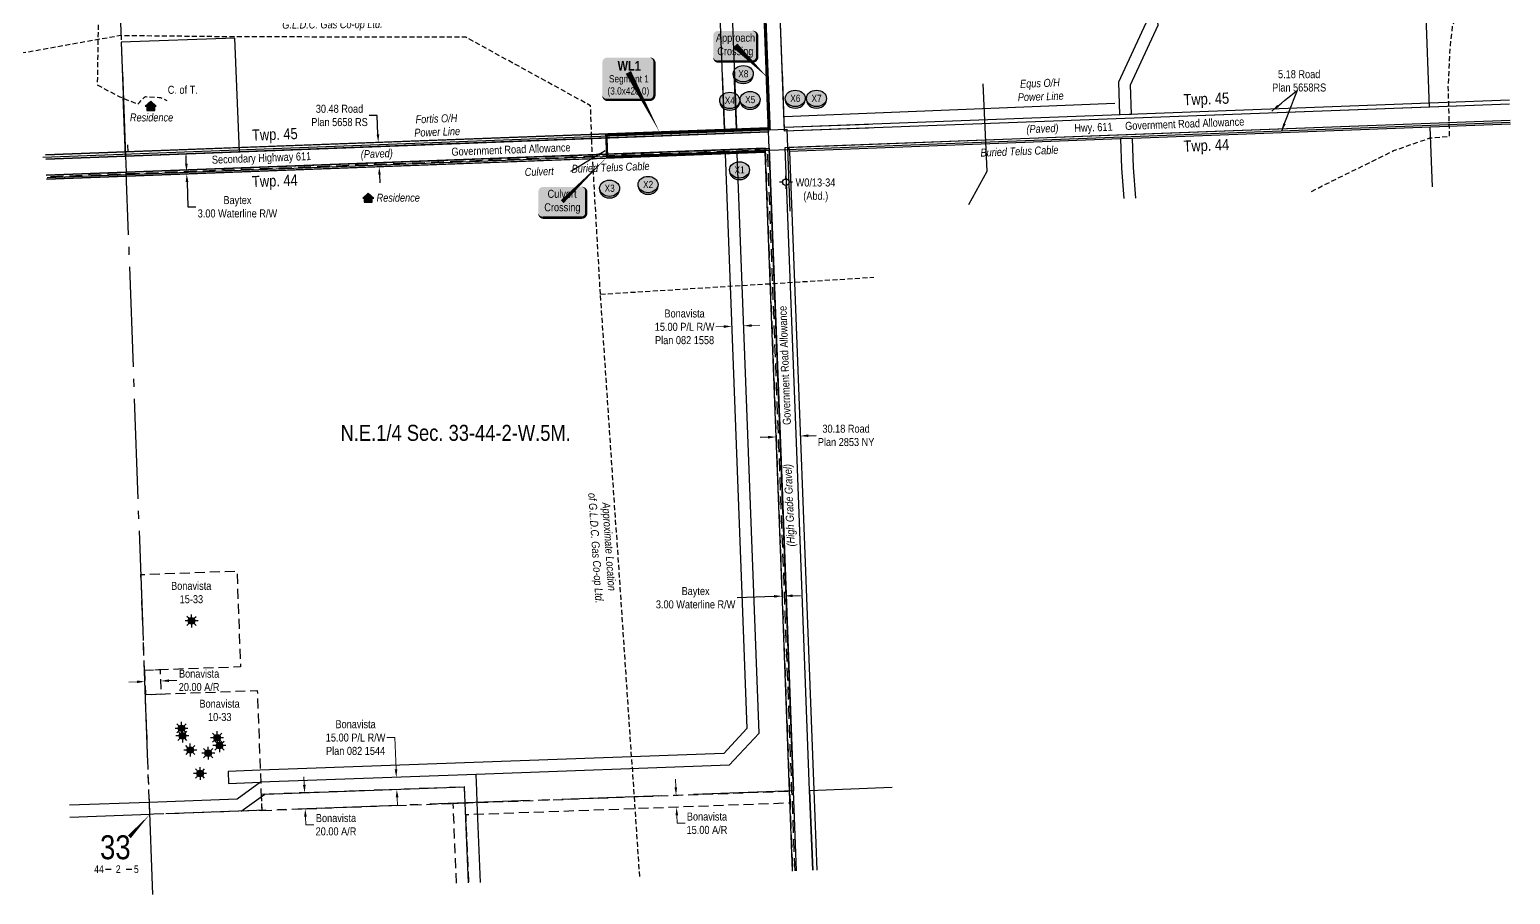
# Model space of a CAD drawing. Extents: x 685217 to 689013, y 5857541 to 5865900.
# Drawn here: x 686342 to 688193, y 5857541 to 5858622 of the extents above; entities that cross this region are included whole.
import ezdxf
from ezdxf.enums import TextEntityAlignment as Align

# ---------------------------------------------------------------- set-up
doc = ezdxf.new("R2010")
doc.units = 0
doc.header["$LTSCALE"] = 5
doc.header["$PDSIZE"] = 0.5
for name, pattern in [('foc-ACCESSROAD', [3.75, 2.5, -1.25]), ('foc-QUARTERLINE', [33, 25, -3, 2, -3]), ('HIDDEN2', [4.7625, 3.175, -1.5875]), ('UG_PIPE', [1.875, 1.25, -0.625])]:
    doc.linetypes.add(name, pattern=pattern)
doc.layers.get('Defpoints').update_dxf_attribs({"color": 9})
for name, color, linetype in [('10', 1, 'Continuous'), ('9', 3, 'Continuous'), ('AB_SEC_N83UTMz11', 7, 'Continuous'), ('AS-PIPE-UG', 44, 'UG_PIPE'), ('AS-PIPE-UG-T', 44, 'Continuous'), ('AS-POWER', 104, 'foc-POWER'), ('AS-POWER-T', 104, 'Continuous'), ('AS-RESIDENCE', 14, 'Continuous'), ('AS-TELEPHONE', 224, 'foc-TEL'), ('AS-TELUS', 224, 'foc-TEL'), ('C-SYMBOL', 7, 'Continuous'), ('CG-NOTES', 7, 'Continuous'), ('D-TXT', 6, 'Continuous'), ('F-AR', 190, 'foc-ACCESSROAD'), ('F-RW', 190, 'Continuous'), ('F-WS', 190, 'foc-ACCESSROAD'), ('F-WS-S', 190, 'Continuous'), ('L-QSEC', 8, 'foc-QUARTERLINE'), ('L-ROAD-T', 7, 'Continuous'), ('L-SEC', 7, 'Continuous'), ('L-SECLBL', 7, 'Continuous'), ('L-SECQ', 8, 'foc-QUARTERLINE'), ('L-TITLEDB', 4, 'Continuous'), ('L-TITLEDB-T', 4, 'Continuous'), ('P-CROSSINGS', 250, 'Continuous'), ('T-EXISTING TFA', 220, 'HIDDEN2'), ('T-EXISTING TFA-T', 220, 'Continuous'), ('T-WATER-T', 170, 'Continuous')]:
    doc.layers.add(name, color=color, linetype=linetype)
for name, color, linetype, lineweight in [('F-AR-T', 190, 'Continuous', 9), ('F-RW-T', 190, 'Continuous', 9), ('F-WS-T', 190, 'Continuous', 9), ('T-TEXT', 48, 'Continuous', 18)]:
    doc.layers.add(name, color=color, linetype=linetype, lineweight=lineweight)
doc.layers.add('P-PROPOSED-WL3', color=92, linetype='Continuous', true_color=0x00bd00)
doc.layers.add('P-PROPOSED-WL4', color=7, linetype='Continuous', true_color=0x5b5bc8)
doc.styles.add('175L', font='ARIALN.TTF', dxfattribs={"height": 20})
doc.styles.add('80', font='ARIALN.TTF', dxfattribs={"height": 10})
doc.styles.add('80CG', font='ARIALN.TTF', dxfattribs={"height": 10})
doc.styles.add('80L', font='ARIALN.TTF', dxfattribs={"height": 10})
doc.styles.add('80LS', font='ARIALNI.TTF', dxfattribs={"height": 10})
doc.styles.add('BOLD', font='ARIALNB.TTF')
doc.styles.add('Crossing', font='ARIALN.TTF', dxfattribs={"height": 10})
doc.styles.add('foc-LtypeFont', font='ARIALN.TTF', dxfattribs={"height": 7.35})
doc.styles.add('SIMPLEX', font='ARIALN.TTF')
doc.styles.add('TXT', font='ARIALN.TTF', dxfattribs={"height": 0.2})
doc.linetypes.add('foc-POWER', pattern='A,6,-1,["P",foc-LtypeFont,S=0.2,R=0,X=-0.625,Y=-0.75],-1.24,4', length=12.24)
doc.linetypes.add('foc-TEL', pattern='A,2,-1,["T",foc-LtypeFont,S=0.2,R=0,X=-0.425,Y=-0.75],-1.24,8', length=12.24)
doc.linetypes.add('foc-TEL-NOLINE', pattern='A,0,-2,["T",foc-LtypeFont,S=0.2,R=0,X=-0.425,Y=-0.75],-10.24', length=12.24)
doc.dimstyles.new('Compass 5 000', dxfattribs={"dimscale": 5, "dimtxt": 9, "dimasz": 2, "dimexe": 0.2, "dimexo": 0.0625, "dimgap": 0.5, "dimtad": 0, "dimtih": 1, "dimtoh": 1, "dimzin": 0, "dimdsep": 46, "dimtxsty": '80CG', "dimcen": 0.1, "dimse1": 1, "dimse2": 1, "dimclrd": 256, "dimclrt": 256, "dimaunit": 1, "dimadec": 4, "dimazin": 0, "dimtfac": 0.06, "dimtofl": 0, "dimtmove": 0, "dimatfit": 1, "dimfxl": 0.2, "dimtolj": 1, "dimtzin": 0, "dimlwd": -1, "dimarcsym": 0})

# ---------------------------------------------------------------- blocks, each defined once
blk = doc.blocks.new('xing2')
h = blk.add_hatch(color=50)
h.dxf.hatch_style = 1
edge = h.paths.add_edge_path()
edge.add_ellipse((0, 0), major_axis=(-12.5, 0), ratio=0.816297, start_angle=0, end_angle=360)
h = blk.add_hatch(color=250)
h.dxf.hatch_style = 1
edge = h.paths.add_edge_path()
edge.add_ellipse((0, -2), major_axis=(-12.5, 0), ratio=0.816297, start_angle=0, end_angle=180)
edge.add_line((12.5, -2), (12.5, 0))
edge.add_ellipse((0, 0), major_axis=(-12.5, 0), ratio=0.816297, start_angle=0, end_angle=180, ccw=False)
edge.add_line((-12.5, 0), (-12.5, -2))
at = {"color": 250}
blk.add_ellipse((0, 0), major_axis=(-12.5, 0), ratio=0.816297, dxfattribs=at)
blk.add_ellipse((0, -2), major_axis=(-12.5, 0), ratio=0.816297, start_param=0, end_param=3.141593, dxfattribs=at)
at = {"color": 250, "style": 'Crossing'}
blk.add_attdef('CROSSING', text='', height=9, dxfattribs=at).set_placement((0.1, 0), align=Align.MIDDLE_CENTER)
at = {"color": 250, "style": 'Crossing', "flags": 1}
for tag, p in [('OWNER', (0.1, -12.5)), ('DESCRIPTION', (0.1, -25.8)), ('LOCATION', (0.1, -39.3)), ('DWG_REF', (0.1, -52.8))]:
    blk.add_attdef(tag, text='', height=9, dxfattribs=at).set_placement(p, align=Align.MIDDLE_CENTER)
blk = doc.blocks.new('res_occ')
for points in [[(0.1, 0.89), (-1.26, -0.37), (1.46, -0.37)], [(-0.9, -1.43), (1.1, -1.43), (1.1, -0.37), (-0.9, -0.37)]]:
    blk.add_hatch(color=14).paths.add_polyline_path(points)
at = {"color": 14}
for points in [[(0.1, 0.89), (-1.26, -0.37), (1.46, -0.37)], [(-0.9, -1.43), (1.1, -1.43), (1.1, -0.37), (-0.9, -0.37)]]:
    blk.add_lwpolyline(points, close=True, dxfattribs=at)
blk = doc.blocks.new('*U419')
h = blk.add_hatch(color=254)
edge = h.paths.add_edge_path()
edge.add_line((-24, -20), (24, -20))
edge.add_arc((24, -14), 6, 270, 360)
edge.add_line((30, -14), (30, 12.5))
edge.add_arc((24, 12.5), 6, 0, 90)
edge.add_line((24, 18.5), (-24, 18.5))
edge.add_arc((-24, 12.5), 6, 90, 180)
edge.add_line((-30, 12.5), (-30, -14))
edge.add_arc((-24, -14), 6, 180, 270)
at = {"color": 160, "flags": 128}
blk.add_lwpolyline([(-24, -20, 3, 3, 0), (24, -20, 3, 3, 0.414214), (30, -14, 3, 3, 0), (30, 12.5, 3, 0, 0.414214), (24, 18.5, 0, 0, 0), (-24, 18.5, 0, 0, 0.414214), (-30, 12.5, 0, 0, 0), (-30, -14, 0, 3, 0.414214)], format="xyseb", close=True, dxfattribs=at)
at = {"color": 160, "style": '80'}
blk.add_attdef('ENTER_TEXT_001', (-26.8, -4.9), '', height=10, dxfattribs=at)
blk = doc.blocks.new('*U420')
h = blk.add_hatch(color=59)
edge = h.paths.add_edge_path()
edge.add_line((-21.5, -20), (21.5, -20))
edge.add_arc((21.5, -14), 6, 270, 360)
edge.add_line((27.5, -14), (27.5, 12.5))
edge.add_arc((21.5, 12.5), 6, 0, 90)
edge.add_line((21.5, 18.5), (-21.5, 18.5))
edge.add_arc((-21.5, 12.5), 6, 90, 180)
edge.add_line((-27.5, 12.5), (-27.5, -14))
edge.add_arc((-21.5, -14), 6, 180, 270)
at = {"color": 1, "flags": 128}
blk.add_lwpolyline([(-21.5, -20, 3, 3, 0), (21.5, -20, 3, 3, 0.414214), (27.5, -14, 3, 3, 0), (27.5, 12.5, 3, 0, 0.414214), (21.5, 18.5, 0, 0, 0), (-21.5, 18.5, 0, 0, 0.414214), (-27.5, 12.5, 0, 0, 0), (-27.5, -14, 0, 3, 0.414214)], format="xyseb", close=True, dxfattribs=at)
blk.add_lwpolyline([(40.5, -40, 0, 7.5, 0), (0, 0, 0, 0, 0)], format="xyseb", dxfattribs=at)
at = {"color": 1, "style": '80'}
blk.add_attdef('ENTER_TEXT_001', (-36, -5), '', height=10, dxfattribs=at)
blk = doc.blocks.new('L-SECLBL')
at = {"layer": '9', "color": 7}
for p, q in [((-5.1, -27.8), (-12.3, -27.8)), ((20.7, -27.8), (13.5, -27.8))]:
    blk.add_line(p, q, dxfattribs=at)
at = {"layer": '10', "color": 2, "style": 'SIMPLEX'}
blk.add_attdef('SEC', text='', height=30, dxfattribs=at).set_placement((0, 0), align=Align.MIDDLE)
at = {"layer": '10', "color": 5, "style": '80L'}
blk.add_attdef('TWP', text='', height=9.5, dxfattribs=at).set_placement((-14.4, -27.4), align=Align.MIDDLE_RIGHT)
blk.add_attdef('RGE', text='', height=9.5, dxfattribs=at).set_placement((3.6, -27.4), align=Align.MIDDLE_CENTER)
blk.add_attdef('MER', text='', height=9.5, dxfattribs=at).set_placement((23.2, -27.4), align=Align.MIDDLE_LEFT)
blk = doc.blocks.new('*D436')
at = {"layer": 'Defpoints', "color": 0, "transparency": 16777216}
for p in [(686589.4, 5858446.5), (686589.6, 5858443.5), (686538.3, 5858441.6)]:
    blk.add_point(p, dxfattribs=at)
at = {"layer": 'T-EXISTING TFA-T', "transparency": 16777216}
for p, q in [((686537.8, 5858454.6), (686537.5, 5858464.6)), ((686538.7, 5858431.6), (686539.9, 5858400.6)), ((686539.9, 5858400.6), (686549.9, 5858400.6))]:
    blk.add_line(p, q, dxfattribs=at)
for points in [[(686539.5, 5858454.7), (686536.2, 5858454.5), (686538.2, 5858444.6)], [(686540.4, 5858431.7), (686537, 5858431.6), (686538.3, 5858441.6)]]:
    blk.add_solid(points, dxfattribs=at)
at = {"layer": 'T-EXISTING TFA-T', "transparency": 16777216, "insert": (686601.7, 5858400.6), "char_height": 10, "attachment_point": 5, "style": '80CG'}
blk.add_mtext('\\A1;Baytex\\P3.00 Waterline R/W', dxfattribs=at)
blk = doc.blocks.new('*D437')
at = {"layer": 'Defpoints', "color": 0, "transparency": 16777216}
for p in [(686692.6, 5857668.2), (686686.4, 5857648), (686693.3, 5857648.2)]:
    blk.add_point(p, dxfattribs=at)
at = {"layer": 'F-AR-T', "transparency": 16777216}
for p, q in [((686685.3, 5857678), (686684.9, 5857688)), ((686686.8, 5857638), (686687.1, 5857628)), ((686687.1, 5857628), (686697.1, 5857628))]:
    blk.add_line(p, q, dxfattribs=at)
for points in [[(686687, 5857678), (686683.6, 5857677.9), (686685.7, 5857668)], [(686688.4, 5857638.1), (686685.1, 5857637.9), (686686.4, 5857648)]]:
    blk.add_solid(points, dxfattribs=at)
at = {"layer": 'F-AR-T', "transparency": 16777216, "insert": (686724.9, 5857628), "char_height": 10, "attachment_point": 5, "style": '80CG'}
blk.add_mtext('\\A1;Bonavista\\P20.00 A/R', dxfattribs=at)
blk = doc.blocks.new('*D438')
at = {"layer": 'Defpoints', "color": 0, "transparency": 16777216}
for p in [(686486.1, 5857806), (686506.1, 5857807.8), (686506.1, 5857806.8)]:
    blk.add_point(p, dxfattribs=at)
at = {"layer": 'F-AR-T', "transparency": 16777216}
for p, q in [((686476.1, 5857806.7), (686466.1, 5857806.3)), ((686516, 5857808.2), (686526, 5857808.5))]:
    blk.add_line(p, q, dxfattribs=at)
for points in [[(686476, 5857808.4), (686476.1, 5857805), (686486.1, 5857807.1)], [(686516, 5857809.8), (686516.1, 5857806.5), (686506.1, 5857807.8)]]:
    blk.add_solid(points, dxfattribs=at)
at = {"layer": 'F-AR-T', "transparency": 16777216, "insert": (686553.8, 5857808.5), "char_height": 10, "attachment_point": 5, "style": '80CG'}
blk.add_mtext('\\A1;Bonavista\\P20.00 A/R', dxfattribs=at)
blk = doc.blocks.new('*D439')
at = {"layer": 'Defpoints', "color": 0, "transparency": 16777216}
for p in [(687159.8, 5857665.3), (687150.6, 5857649.9), (687160.3, 5857650.3)]:
    blk.add_point(p, dxfattribs=at)
at = {"layer": 'F-AR-T', "transparency": 16777216}
for p, q in [((687149.7, 5857674.9), (687149.3, 5857684.9)), ((687150.9, 5857639.9), (687151.3, 5857629.9)), ((687151.3, 5857629.9), (687161.3, 5857629.9))]:
    blk.add_line(p, q, dxfattribs=at)
for points in [[(687151.3, 5857675), (687148, 5857674.9), (687150, 5857664.9)], [(687152.6, 5857640), (687149.3, 5857639.9), (687150.6, 5857649.9)]]:
    blk.add_solid(points, dxfattribs=at)
at = {"layer": 'F-AR-T', "transparency": 16777216, "insert": (687188.6, 5857629.9), "char_height": 10, "attachment_point": 5, "style": '80CG'}
blk.add_mtext('\\A1;Bonavista\\P15.00 A/R', dxfattribs=at)
blk = doc.blocks.new('*D440')
at = {"layer": 'Defpoints', "color": 0, "transparency": 16777216}
for p in [(687217.7, 5858304.2), (687232.6, 5858304.7), (687219.6, 5858251.2)]:
    blk.add_point(p, dxfattribs=at)
at = {"layer": 'F-RW-T', "transparency": 16777216}
for p, q in [((687209.7, 5858250.9), (687199.7, 5858250.5)), ((687244.6, 5858252.2), (687254.6, 5858252.6))]:
    blk.add_line(p, q, dxfattribs=at)
for points in [[(687209.6, 5858252.5), (687209.7, 5858249.2), (687219.6, 5858251.2)], [(687244.6, 5858253.8), (687244.7, 5858250.5), (687234.6, 5858251.8)]]:
    blk.add_solid(points, dxfattribs=at)
at = {"layer": 'F-RW-T', "transparency": 16777216, "insert": (687160.6, 5858250.5), "char_height": 10, "attachment_point": 5, "style": '80CG'}
blk.add_mtext('\\A1;Bonavista\\P15.00 P/L R/W\\PPlan 082 1558', dxfattribs=at)
blk = doc.blocks.new('*D441')
at = {"layer": 'Defpoints', "color": 0, "transparency": 16777216}
for p in [(686741.6, 5857685.1), (686800.3, 5857687.3), (686742.1, 5857670.1)]:
    blk.add_point(p, dxfattribs=at)
at = {"layer": 'F-RW-T', "transparency": 16777216}
for p, q in [((686798.5, 5857737), (686788.5, 5857737)), ((686800, 5857697.3), (686798.5, 5857737)), ((686801.2, 5857662.3), (686801.6, 5857652.3))]:
    blk.add_line(p, q, dxfattribs=at)
for points in [[(686801.6, 5857697.3), (686798.3, 5857697.2), (686800.3, 5857687.3)], [(686802.9, 5857662.4), (686799.6, 5857662.2), (686800.9, 5857672.3)]]:
    blk.add_solid(points, dxfattribs=at)
at = {"layer": 'F-RW-T', "transparency": 16777216, "insert": (686749.4, 5857737), "char_height": 10, "attachment_point": 5, "style": '80CG'}
blk.add_mtext('\\A1;Bonavista\\P15.00 P/L R/W\\PPlan 082 1544', dxfattribs=at)
blk = doc.blocks.new('*D442')
at = {"layer": 'Defpoints', "color": 0, "transparency": 16777216}
for p in [(686780.9, 5858481.2), (686778.9, 5858450.6), (686782.1, 5858450.8)]:
    blk.add_point(p, dxfattribs=at)
at = {"layer": 'L-TITLEDB-T', "transparency": 16777216}
for p, q in [((686776.4, 5858514.8), (686766.4, 5858514.8)), ((686777.3, 5858491.1), (686776.4, 5858514.8)), ((686779.2, 5858440.6), (686779.6, 5858430.7))]:
    blk.add_line(p, q, dxfattribs=at)
for points in [[(686779, 5858491.1), (686775.7, 5858491), (686777.7, 5858481.1)], [(686780.9, 5858440.7), (686777.6, 5858440.6), (686778.9, 5858450.6)]]:
    blk.add_solid(points, dxfattribs=at)
at = {"layer": 'L-TITLEDB-T', "transparency": 16777216, "insert": (686729.3, 5858514.8), "char_height": 10, "attachment_point": 5, "style": '80CG'}
blk.add_mtext('\\A1;30.48 Road\\PPlan 5658 RS', dxfattribs=at)
blk = doc.blocks.new('*D443')
at = {"layer": 'Defpoints', "color": 0, "transparency": 16777216}
for p in [(687275, 5858112.9), (687275.1, 5858110.6), (687305.3, 5858111.7)]:
    blk.add_point(p, dxfattribs=at)
at = {"layer": 'L-TITLEDB-T', "transparency": 16777216}
for p, q in [((687265, 5858112.5), (687255, 5858112.2)), ((687315.2, 5858114.4), (687325.1, 5858114.8))]:
    blk.add_line(p, q, dxfattribs=at)
for points in [[(687265, 5858114.2), (687265.1, 5858110.9), (687275, 5858112.9)], [(687315.1, 5858116.1), (687315.2, 5858112.8), (687305.2, 5858114.1)]]:
    blk.add_solid(points, dxfattribs=at)
at = {"layer": 'L-TITLEDB-T', "transparency": 16777216, "insert": (687362.5, 5858114.8), "char_height": 10, "attachment_point": 5, "style": '80CG'}
blk.add_mtext('\\A1;30.18 Road\\PPlan 2853 NY', dxfattribs=at)
blk = doc.blocks.new('GAS')
h = blk.add_hatch(color=255)
h.dxf.hatch_style = 1
edge = h.paths.add_edge_path()
edge.add_arc((0, 0), 0.9, 0, 360)
for p, q in [((-0.81, 0), (-1.62, 0)), ((-0.57, 0.57), (-1.14, 1.14)), ((0, 0.81), (0, 1.62)), ((0.57, 0.57), (1.14, 1.14)), ((1.62, 0), (0.81, 0)), ((-0.57, -0.57), (-1.14, -1.14)), ((0, -0.81), (0, -1.62)), ((1.14, -1.14), (0.57, -0.57))]:
    blk.add_line(p, q)
blk.add_circle((0, 0), 0.8)
blk = doc.blocks.new('GABD')
for p, q in [((-0.81, 0), (-1.62, 0)), ((0, 0.81), (0, 1.62)), ((1.62, 0), (0.81, 0)), ((0, -0.81), (0, -1.62))]:
    blk.add_line(p, q)
blk.add_circle((0, 0), 0.8)
blk = doc.blocks.new('*D444')
at = {"layer": 'Defpoints', "color": 0, "transparency": 16777216}
for p in [(687282.6, 5857913.9), (687282.7, 5857911), (687285.7, 5857911.1)]:
    blk.add_point(p, dxfattribs=at)
at = {"layer": 'T-EXISTING TFA-T', "transparency": 16777216}
for p, q in [((687272.6, 5857913.5), (687226.3, 5857911.8)), ((687295.6, 5857914.4), (687305.6, 5857914.8))]:
    blk.add_line(p, q, dxfattribs=at)
for points in [[(687272.5, 5857915.2), (687272.7, 5857911.9), (687282.6, 5857913.9)], [(687295.5, 5857916.1), (687295.6, 5857912.7), (687285.6, 5857914)]]:
    blk.add_solid(points, dxfattribs=at)
at = {"layer": 'T-EXISTING TFA-T', "transparency": 16777216, "insert": (687174.4, 5857911.8), "char_height": 10, "attachment_point": 5, "style": '80CG'}
blk.add_mtext('\\A1;Baytex\\P3.00 Waterline R/W', dxfattribs=at)
blk = doc.blocks.new('*U464')
h = blk.add_hatch(color=254)
edge = h.paths.add_edge_path()
edge.add_line((-26.5, -34.4), (26.5, -34.4))
edge.add_arc((26.5, -28.4), 6, 270, 360)
edge.add_line((32.5, -28.4), (32.5, 12.5))
edge.add_arc((26.5, 12.5), 6, 0, 90)
edge.add_line((26.5, 18.5), (-26.5, 18.5))
edge.add_arc((-26.5, 12.5), 6, 90, 180)
edge.add_line((-32.5, 12.5), (-32.5, -28.4))
edge.add_arc((-26.5, -28.4), 6, 180, 270)
at = {"layer": 'P-PROPOSED-WL3', "flags": 128}
blk.add_lwpolyline([(-26.5, -34.4, 3, 3, 0), (26.5, -34.4, 3, 3, 0.414214), (32.5, -28.4, 3, 3, 0), (32.5, 12.5, 3, 0, 0.414214), (26.5, 18.5, 0, 0, 0), (-26.5, 18.5, 0, 0, 0.414214), (-32.5, 12.5, 0, 0, 0), (-32.5, -28.4, 0, 3, 0.414214)], format="xyseb", close=True, dxfattribs=at)
blk.add_lwpolyline([(39.7, -75.9, 0, 7.5, 0), (0, 0, 0, 0, 0)], format="xyseb", dxfattribs=at)
at = {"layer": 'P-PROPOSED-WL3'}
for tag, p, height, style in [('TEMP_AREA_W1_001', (-9.2, 2.2), 12, 'BOLD'), ('ENTER_TEXT_001', (-30.7, -12.5), 9, '80')]:
    blk.add_attdef(tag, p, '', height=height, dxfattribs=dict(at, style=style))

msp = doc.modelspace()

# ---------------------------------------------------------------- linework, layer by layer
at = {"layer": 'AS-PIPE-UG', "flags": 128}
for points in [[(687944.302, 5858419.716), (687957.785, 5858426.769), (688046.779, 5858470.811), (688092.304, 5858486.664), (688116.953, 5858489.013), (688115.194, 5858550.968), (688117.865, 5858601.823), (688120.789, 5858627.072), (688147.558, 5858696.197), (688160.465, 5858725.554), (688171.634, 5858738.467), (688183.613, 5858745.58)], [(686428.103, 5858665.628), (686426.528, 5858553.136), (686453.814, 5858538.505), (686477.064, 5858528.994)], [(687055.417, 5858291.389), (687044.93, 5858474.071), (687043.144, 5858527.025), (686887.227, 5858612.568), (686596.649, 5858613.062), (686455.399, 5858614.585), (686316.203, 5858589.841)], [(686477.064, 5858528.994), (686479.296, 5858531.03), (686485.109, 5858537.28), (686485.739, 5858537.885), (686486.64, 5858538.413), (686503.992, 5858537.411), (686505.682, 5858537.353), (686513.339, 5858533.661)], [(687055.417, 5858291.389), (687397.391, 5858312.55)], [(687104.586, 5857563.199), (687055.417, 5858291.389)]]:
    msp.add_lwpolyline(points, dxfattribs=at)
at = {"layer": 'AS-POWER', "flags": 128}
for points in [[(687285.584, 5858497.665), (687254.93, 5859300.51), (687224.731, 5860104.658), (687194.103, 5860907.823), (687179.635, 5861289.064)], [(687284.977, 5858513.567), (687698.386, 5858530.251)], [(686358.426, 5858462.555), (687288.535, 5858497.777), (687292.199, 5858395.199)], [(686465.209, 5858468.79), (686464.811, 5858477.956)]]:
    msp.add_lwpolyline(points, dxfattribs=at)
at = {"layer": 'AS-TELEPHONE', "linetype": 'foc-TEL-NOLINE', "flags": 128}
msp.add_lwpolyline([(687300.705, 5857570.36), (687266.354, 5858474.124), (687262.737, 5858568.877)], dxfattribs=at)
at = {"layer": 'AS-TELUS'}
msp.add_line((687265.59, 5858494.225), (687234.829, 5859299.773), dxfattribs=at)
at = {"layer": 'AS-TELUS', "flags": 128}
for points in [[(687516.122, 5858403.618), (687538.648, 5858445.356), (687533.837, 5858554.182)], [(686363.979, 5858437.402), (688192.758, 5858506.257)]]:
    msp.add_lwpolyline(points, dxfattribs=at)
at = {"layer": 'F-AR', "flags": 128}
for points in [[(686485.557, 5857821), (686481.166, 5857940.92), (686601.086, 5857945.299), (686605.477, 5857825.379), (686485.56, 5857821)], [(686486.663, 5857790.801), (686626.57, 5857795.91)], [(686875.503, 5857554.833), (686871.435, 5857654.751), (687291.843, 5857670.105), (687292.416, 5857655.116), (686887.035, 5857640.311), (686890.493, 5857555.381)]]:
    msp.add_lwpolyline(points, dxfattribs=at)
for points in [[(686485.557, 5857821), (686486.663, 5857790.801), (686506.65, 5857791.53), (686505.544, 5857821.73)], [(686632.058, 5857646.01), (686886.425, 5857655.299), (686885.612, 5857675.282), (686631.327, 5857665.997)]]:
    msp.add_lwpolyline(points, close=True, dxfattribs=at)
at = {"layer": 'F-RW', "flags": 128}
for points in [[(686310.334, 5859846.631), (686408.686, 5859671.927), (686586.842, 5859355.761), (686622.258, 5859292.882), (687038.742, 5859310.624), (687045.809, 5859261.598), (687203.175, 5859091.555), (687225.359, 5858497.898)], [(687225.359, 5858497.898), (687210.368, 5858497.335), (687190.133, 5859037.431), (687189.473, 5859055.463), (687188.275, 5859085.461), (687031.615, 5859254.854), (687025.821, 5859295.063), (686647.298, 5859278.913), (686613.741, 5859277.748), (686416.699, 5859627.185), (686396.182, 5859663.57), (686311.556, 5859813.864)], [(687207.765, 5858566.813), (687210.368, 5858497.335)], [(687225.359, 5858497.898), (687222.765, 5858567.376)], [(687724.555, 5858411.454), (687721.888, 5858449.701), (687720.499, 5858486.04), (687705.511, 5858485.476), (687706.906, 5858448.947), (687709.56, 5858410.89)], [(687211.519, 5858466.878), (687232.27, 5857916.509)], [(687253.825, 5857742.689), (687226.509, 5858467.447)], [(687232.27, 5857916.509), (687238.603, 5857748.337)], [(687238.603, 5857748.337), (687209.752, 5857717.263)], [(687216.512, 5857702.502), (687253.825, 5857742.689)], [(686804.506, 5857702.46), (686630.145, 5857696.086)], [(687209.752, 5857717.263), (686804.506, 5857702.46)], [(687216.512, 5857702.502), (686899.972, 5857690.93)], [(686630.145, 5857696.086), (686590.177, 5857694.626)], [(686590.177, 5857694.626), (686590.724, 5857679.638)], [(686899.972, 5857690.93), (686630.691, 5857681.1)], [(686900.801, 5857670.909), (686899.972, 5857690.93)], [(686590.724, 5857679.638), (686630.691, 5857681.1)], [(686630.691, 5857681.1), (686601.43, 5857660.022)], [(686606.399, 5857645.119), (686635.802, 5857666.269)], [(686635.802, 5857666.269), (686885.608, 5857675.385)], [(686886.424, 5857655.326), (686885.608, 5857675.385)], [(686901.413, 5857655.873), (686900.801, 5857670.909)], [(686491.582, 5857656.026), (686391.664, 5857652.392)], [(686601.43, 5857660.022), (686491.582, 5857656.026)], [(686890.493, 5857555.381), (686886.424, 5857655.326)], [(686905.481, 5857555.928), (686901.413, 5857655.873)]]:
    msp.add_lwpolyline(points, dxfattribs=at)
msp.add_lwpolyline([(687719.371, 5858516.495), (687718.009, 5858553.293), (687752.498, 5858627.73), (687727.033, 5858845.679), (687539.741, 5858946.728), (687540.548, 5858981.326), (687525.667, 5858986.509), (687524.534, 5858937.892), (687713.043, 5858836.184), (687737.11, 5858630.195), (687702.888, 5858556.334), (687704.383, 5858515.93), (687719.371, 5858516.495)], close=True, dxfattribs=at)
at = {"layer": 'F-WS', "flags": 128}
msp.add_lwpolyline([(686492.152, 5857640.901), (686486.663, 5857790.801), (686626.57, 5857795.91), (686632.058, 5857646.01)], close=True, dxfattribs=at)
at = {"layer": 'L-QSEC', "flags": 128}
for points in [[(686461.968, 5858464.055), (686459.076, 5858538.703)], [(686495.811, 5857540.968), (686462.747, 5858443.955)], [(687296.868, 5857670.287), (686492.152, 5857640.901)], [(687316.968, 5857671.058), (687420.286, 5857675.02)], [(686492.152, 5857640.901), (686392.218, 5857637.252)]]:
    msp.add_lwpolyline(points, dxfattribs=at)
at = {"layer": 'L-SEC'}
for p, q in [((687250.208, 5858896.998), (687265.586, 5858494.224)), ((687285.687, 5858494.98), (687270.308, 5858897.746)), ((688091.956, 5858525.338), (687688.821, 5858510.16)), ((688191.885, 5858529.101), (688091.956, 5858525.338)), ((687688.821, 5858510.16), (687285.687, 5858494.98)), ((687689.589, 5858490.059), (688092.724, 5858505.238)), ((688092.724, 5858505.238), (688192.653, 5858509)), ((687265.586, 5858494.224), (686863.777, 5858479.139)), ((687286.455, 5858474.88), (687689.589, 5858490.059)), ((686461.968, 5858464.055), (686362.038, 5858460.304)), ((686863.777, 5858479.139), (686461.968, 5858464.055)), ((686864.55, 5858459.039), (687266.354, 5858474.124)), ((686362.788, 5858440.203), (686462.747, 5858443.955)), ((686462.747, 5858443.955), (686864.55, 5858459.039))]:
    msp.add_line(p, q, dxfattribs=at)
at = {"layer": 'L-SEC', "flags": 128}
for points in [[(687265.586, 5858494.224), (687262.736, 5858568.877)], [(687285.687, 5858494.98), (687282.837, 5858569.632)], [(687390.698, 5858498.934), (687285.687, 5858494.98)], [(687265.586, 5858494.224), (686863.777, 5858479.139), (686461.968, 5858464.055)], [(686461.968, 5858464.055), (686362.081, 5858460.306)], [(686462.747, 5858443.955), (686864.55, 5858459.039), (687266.354, 5858474.124)], [(687266.354, 5858474.124), (687281.61, 5858072.206), (687296.868, 5857670.287)], [(687286.455, 5858474.88), (687391.419, 5858478.832)], [(687316.968, 5857671.058), (687301.712, 5858072.97), (687286.455, 5858474.88)], [(686362.817, 5858440.204), (686462.747, 5858443.955)], [(687300.683, 5857570.36), (687296.868, 5857670.287)], [(687320.785, 5857571.094), (687316.968, 5857671.058)]]:
    msp.add_lwpolyline(points, dxfattribs=at)
at = {"layer": 'L-SECLBL', "flags": 128}
msp.add_lwpolyline([(686492.152, 5857640.901, 0, 5, 0), (686466.601, 5857612.966, 0, 0, 0)], format="xyseb", dxfattribs=at)
at = {"layer": 'L-SECQ'}
for p, q in [((688091.956, 5858525.338), (688062.733, 5859290.134)), ((686432.334, 5859228.898), (686461.968, 5858464.055)), ((688095.329, 5858425.487), (688092.48, 5858500.045)), ((686461.968, 5858464.055), (686462.747, 5858443.955))]:
    msp.add_line(p, q, dxfattribs=at)
at = {"layer": 'L-TITLEDB'}
for p, q in [((687291.479, 5858475.07), (688192.653, 5858509)), ((688092.92, 5858500.062), (687720.499, 5858486.04)), ((688192.851, 5858503.825), (688092.92, 5858500.062)), ((687705.511, 5858485.476), (687291.676, 5858469.893)), ((687720.499, 5858486.04), (687705.511, 5858485.476)), ((687291.676, 5858469.893), (687291.479, 5858475.07))]:
    msp.add_line(p, q, dxfattribs=at)
at = {"layer": 'L-TITLEDB', "flags": 128}
for points in [[(686604.169, 5858469.393), (686598.613, 5858611.591), (686456.409, 5858606.252), (686461.968, 5858464.055), (686604.169, 5858469.393)], [(687285.69, 5858494.982), (687285.493, 5858500.159), (688091.761, 5858530.516), (688191.687, 5858534.278)], [(688191.885, 5858529.102), (688091.958, 5858525.339), (687285.687, 5858494.98)], [(687265.586, 5858494.224), (687265.393, 5858499.402), (686461.762, 5858469.232), (686361.845, 5858465.482)], [(687225.359, 5858497.898), (687265.393, 5858499.402)], [(687265.393, 5858499.402), (687265.59, 5858494.225)], [(687285.493, 5858500.159), (687390.512, 5858504.113)], [(687285.69, 5858494.982), (687285.493, 5858500.159)], [(686362.038, 5858460.304), (686461.963, 5858464.055), (687265.586, 5858494.224)], [(686603.966, 5858474.571), (687210.368, 5858497.335)], [(687210.368, 5858497.335), (687225.359, 5858497.898)], [(686361.891, 5858465.483), (686461.762, 5858469.232)], [(686461.963, 5858464.055), (686362.081, 5858460.306)], [(686362.981, 5858435.025), (686462.936, 5858438.777), (687261.526, 5858468.757), (687261.33, 5858473.935), (686462.747, 5858443.956), (686362.788, 5858440.203)], [(686461.762, 5858469.232), (686603.966, 5858474.571)], [(687211.519, 5858466.878), (686462.936, 5858438.777)], [(687226.509, 5858467.447), (687211.519, 5858466.878)], [(687261.526, 5858468.757), (687226.509, 5858467.447)], [(687264.359, 5858394.152), (687261.33, 5858473.935)], [(687282.42, 5857918.339), (687261.526, 5858468.757)], [(687291.676, 5858469.893), (687321.993, 5857671.245)], [(686462.747, 5858443.956), (686362.817, 5858440.205)], [(686462.936, 5858438.777), (686363.006, 5858435.026)], [(687291.843, 5857670.105), (687282.42, 5857918.339)], [(687295.66, 5857570.176), (687291.843, 5857670.105)], [(687300.683, 5857570.36), (687296.868, 5857670.288)], [(687316.968, 5857671.053), (687320.778, 5857571.094)], [(687321.993, 5857671.245), (687325.802, 5857571.277)]]:
    msp.add_lwpolyline(points, dxfattribs=at)
at = {"layer": 'P-PROPOSED-WL3', "linetype": 'Continuous', "const_width": 3, "flags": 128}
msp.add_lwpolyline([(687265.449, 5858497.903), (687062.82, 5858490.295), (687062.958, 5858486.617), (687063.713, 5858466.516), (687063.851, 5858462.847), (687261.47, 5858470.256)], dxfattribs=at)
at = {"layer": 'P-PROPOSED-WL4', "linetype": 'Continuous', "flags": 128}
msp.add_lwpolyline([(687267.004, 5858496.461, 3, 3, 0), (687240.562, 5859188.953, 3, 3, 0), (687257.664, 5859189.606, 3, 3, 0), (687253.436, 5859300.452, 3, 3, 0), (687238.274, 5859704.05, 3, 3, 0), (687221.172, 5859703.406, 3, 3, 0), (687206.128, 5860103.987, 3, 3, 0), (687175.824, 5860898.586, 3, 3, 0), (687132.854, 5860896.948, 3, 3, 0), (687132.207, 5860914.056, 3, 3, 0), (686379.047, 5860885.638, 3, 3, 0), (686350.627, 5861679.263, 3, 3, 0), (686349.889, 5861697.865, 3, 3, 0), (685537.848, 5861666.14, 3, 3, 0), (685506.016, 5862470.74, 3, 3, 0), (685476.69, 5863273.03, 3, 3, 0), (685447.424, 5864076.161, 3, 3, 0), (685417.835, 5864880.808, 3, 3, 0), (686610.664, 5864927.416, 3, 3, 0), (686609.854, 5864947.514, 0, 0, 0)], format="xyseb", dxfattribs=at)
at = {"layer": 'T-EXISTING TFA', "flags": 128}
for points in [[(687264.411, 5858471.866), (686362.897, 5858438.024)], [(687298.658, 5857570.286), (687294.841, 5857670.219), (687285.418, 5857918.453), (687264.411, 5858471.867), (687261.413, 5858471.755), (687282.42, 5857918.339), (687291.843, 5857670.105), (687295.66, 5857570.176)]]:
    msp.add_lwpolyline(points, dxfattribs=at)
at = {"layer": 'T-TEXT', "const_width": 2, "flags": 128}
msp.add_lwpolyline([(687063.973, 5858461.825), (687062.837, 5858491.39)], dxfattribs=at)
at = {"layer": 'T-WATER-T', "color": 160, "flags": 128}
msp.add_lwpolyline([(687063.851, 5858462.847, 0, 4.998, 0), (687007.771, 5858407.044, 0, 0, 0)], format="xyseb", dxfattribs=at)

# ---------------------------------------------------------------- block references
at = {"layer": 'AB_SEC_N83UTMz11'}
msp.add_blockref('xing2', (687233.976, 5858566.977), dxfattribs=at).add_auto_attribs({'CROSSING': 'X8'})
at = {"layer": 'AS-RESIDENCE', "xscale": 5, "yscale": 5, "zscale": 5}
for p in [(686492.769, 5858528.323), (686764.732, 5858413.378)]:
    msp.add_blockref('res_occ', p, dxfattribs=at)
at = {"layer": 'CG-NOTES'}
ref = msp.add_blockref('*U420', (687223.943, 5858602.096), dxfattribs=dict(at, xscale=0.999081924950458, yscale=0.999081924950458, zscale=0.999081924950458))
ref.add_attrib('ENTER_TEXT_001', 'Approach', (687199.841, 5858606.983), dxfattribs={"layer": '0', "color": 1, "height": 9.9908, "style": '80'})
ref.add_attrib('ENTER_TEXT_002', 'Crossing', (687201.487, 5858590.155), dxfattribs={"layer": '0', "color": 1, "height": 9.9908, "style": '80'})
ref = msp.add_blockref('*U464', (687090.359, 5858568.632), dxfattribs=dict(at, xscale=1.000137018771572, yscale=1.000137018771572, zscale=1.000137018771572))
ref.add_attrib('TEMP_AREA_W1_001', 'WL1', (687076.945, 5858570.876), dxfattribs={"layer": 'P-PROPOSED-WL3', "height": 12.0016, "style": 'BOLD'})
ref.add_attrib('ENTER_TEXT_001', 'Segment 1', (687066.143, 5858556.154), dxfattribs={"layer": 'P-PROPOSED-WL3', "height": 9.0012, "style": '80'})
ref.add_attrib('ENTER_TEXT_002', '(3.0x428.0)', (687064.28, 5858540.998), dxfattribs={"layer": 'P-PROPOSED-WL3', "height": 9.00123, "style": '80'})
ref = msp.add_blockref('*U419', (687007.771, 5858407.044), dxfattribs=dict(at, xscale=1.000131017163248, yscale=1.000131017163248, zscale=1.000131017163248))
ref.add_attrib('ENTER_TEXT_001', 'Culvert', (686989.388, 5858411.848), dxfattribs={"layer": '0', "color": 160, "height": 10.0013, "style": '80'})
ref.add_attrib('ENTER_TEXT_002', 'Crossing', (686985.292, 5858395.002), dxfattribs={"layer": '0', "color": 160, "height": 10.0013, "style": '80'})
at = {"layer": 'F-WS-S', "xscale": 5, "yscale": 5, "zscale": 5}
for name, p in [('GABD', (687287.283, 5858431.369)), ('GAS', (686544.351, 5857882.906)), ('GAS', (686531.793, 5857748.556)), ('GAS', (686532.966, 5857739.135)), ('GAS', (686576.349, 5857736.91)), ('GAS', (686542.751, 5857721.471)), ('GAS', (686565.158, 5857717.546)), ('GAS', (686579.227, 5857726.998)), ('GAS', (686555.012, 5857692.097))]:
    msp.add_blockref(name, p, dxfattribs=at)
at = {"layer": 'L-SECLBL'}
msp.add_blockref('L-SECLBL', (686449.08, 5857599.904), dxfattribs=at).add_auto_attribs({'SEC': '33', 'TWP': '44', 'RGE': '2', 'MER': '5'})
at = {"layer": 'P-CROSSINGS'}
for p, values in [((687217.081, 5858533.687), {'CROSSING': 'X4'}), ((687242.502, 5858534.707), {'CROSSING': 'X5'}), ((687298.952, 5858536.168), {'CROSSING': 'X6'}), ((687325.484, 5858536.168), {'CROSSING': 'X7'}), ((687229.309, 5858446.796), {'CROSSING': 'X1'}), ((687066.873, 5858423.879), {'CROSSING': 'X3'}), ((687114.94, 5858428.482), {'CROSSING': 'X2'})]:
    msp.add_blockref('xing2', p, dxfattribs=at).add_auto_attribs(values)

# ---------------------------------------------------------------- texts
at = {"layer": 'AS-PIPE-UG-T', "char_height": 10, "attachment_point": 1, "style": '175L'}
for s, width, gutter_width, insert, rotation in [('\\pi7.5636;{\\fArial Narrow|b0|i1|c0|p34;Approximate Location of \\P\\pi8.4879;G.L.D.C. Gas Co-op Ltd.}', 140.16821, 100, (686649.149, 5858649.954), 0.366228), ('\\pi13.307;{\\fArial Narrow|b0|i1|c0|p34;Approximate Location\\P\\pi0.32967;of G.L.D.C. Gas Co-op Ltd.}', 137.14638, 50, (687066.712, 5858044.676), 273.862872)]:
    msp.add_mtext_dynamic_manual_height_columns(s, width=width, gutter_width=gutter_width, heights=[0], dxfattribs=dict(at, insert=insert, rotation=rotation))
at = {"layer": 'AS-POWER-T', "char_height": 10, "attachment_point": 1, "rotation": 2.149843, "style": '175L'}
for s, insert in [('\\pi3.8188;{\\fArial Narrow|b0|i1|c0|p34;Equs O/H\\P\\pi0.32626;Power Line}', (687575.957, 5858559.132)), ('\\pi2.5534;{\\fArial Narrow|b0|i1|c0|p34;Fortis O/H\\P\\pi0.32626;Power Line}', (686821.6, 5858514.799))]:
    msp.add_mtext_dynamic_manual_height_columns(s, width=57.1191, gutter_width=50, heights=[0], dxfattribs=dict(at, insert=insert))
at = {"layer": 'AS-RESIDENCE', "char_height": 10, "attachment_point": 1, "style": 'TXT'}
for insert in [(686457.03, 5858517.347), (686765.336, 5858416.981)]:
    msp.add_mtext_dynamic_manual_height_columns('\\pi10.272;{\\fArial Narrow|b0|i1|c0|p34;Residence}', width=73.83253, gutter_width=1, heights=[0], dxfattribs=dict(at, insert=insert))
at = {"layer": 'AS-TELUS', "char_height": 10, "attachment_point": 5, "rotation": 2.153143, "style": '80CG'}
for insert in [(687579.192, 5858470.014), (687068.115, 5858449.807)]:
    msp.add_mtext('\\A1;{\\fArial Narrow|b0|i1|c0|p34;Buried Telus Cable}', dxfattribs=dict(at, insert=insert))
at = {"layer": 'C-SYMBOL', "color": 3, "style": '175L'}
msp.add_text('N.E.1/4 Sec. 33-44-2-W.5M.', height=20, dxfattribs=at).set_placement((686874.518, 5858102.022), align=Align.BOTTOM_CENTER)
at = {"layer": 'D-TXT', "color": 3, "char_height": 14, "attachment_point": 1, "rotation": 2.149995, "style": '80L'}
for s, insert in [('Twp. 45', (687784.027, 5858541.486)), ('Twp. 45', (686619.706, 5858497.186)), ('Twp. 44', (687784.027, 5858483.383)), ('Twp. 44', (686619.706, 5858439.083))]:
    msp.add_mtext_dynamic_manual_height_columns(s, width=101.3954, gutter_width=47.5, heights=[0], dxfattribs=dict(at, insert=insert))
at = {"layer": 'F-WS-T', "char_height": 10, "attachment_point": 1, "style": '175L'}
for s, width, insert in [('\\pi0.12844;W0/13-34\\P\\pi9.6953;(Abd.)', 49.19959, (687299.296, 5858436.048)), ('\\pi20.926;Bonavista\\P\\pi31.646;15-33', 90.81491, (686497.861, 5857931.71)), ('\\pi20.926;Bonavista\\P\\pi31.646;10-33', 90.81491, (686533.298, 5857784.376))]:
    msp.add_mtext_dynamic_manual_height_columns(s, width=width, gutter_width=50, heights=[0], dxfattribs=dict(at, insert=insert))
at = {"layer": 'L-ROAD-T', "style": '80L'}
for s, rotation, p in [('Hwy. 611', 2.149382, (687671.726, 5858499.92)), ('Government Road Allowance', 2.149382, (687785.73, 5858504.453)), ('Secondary Highway 611', 2.149606, (686631.805, 5858461.732)), ('Government Road Allowance', 2.149606, (686943.641, 5858472.2)), ('Government Road Allowance', 92.127014, (687285.766, 5858202.336))]:
    msp.add_text(s, height=10, rotation=rotation, dxfattribs=at).set_placement(p, align=Align.MIDDLE_CENTER)
at = {"layer": 'L-TITLEDB', "insert": (686533.384, 5858546.86), "char_height": 10, "attachment_point": 5, "style": '80CG'}
msp.add_mtext('\\A1;C. of T.', dxfattribs=at)
at = {"layer": 'L-TITLEDB-T', "insert": (687928.855, 5858558.028), "char_height": 10, "attachment_point": 5, "style": '80CG'}
msp.add_mtext('\\A1;5.18 Road\\PPlan 5658RS', dxfattribs=at)
at = {"layer": 'T-TEXT', "style": '80LS'}
for s, rotation, p in [('(Paved)', 2.149382, (687607.932, 5858498.436)), ('(Paved)', 2.149606, (686775.869, 5858466.989)), ('(High Grade Gravel)', 92.314049, (687291.421, 5858027.443))]:
    msp.add_text(s, height=10, rotation=rotation, dxfattribs=at).set_placement(p, align=Align.MIDDLE_CENTER)
at = {"layer": 'T-TEXT', "insert": (686978.942, 5858444.624), "char_height": 10, "attachment_point": 5, "rotation": 2.153143, "style": '80CG'}
msp.add_mtext('\\A1;{\\fArial Narrow|b0|i1|c0|p34;Culvert}', dxfattribs=at)

# ---------------------------------------------------------------- dimensions: what is measured, and where the dimension line sits
at = {"layer": 'F-AR-T', "color": 3}
for p1, p2, distance, picture, middle in [((686486.105, 5857806.041), (686506.091, 5857806.772), 1.032, '*D438', (686553.776, 5857808.535)), ((686692.572, 5857668.233), (686693.302, 5857648.246), -6.905, '*D437', (686724.867, 5857628.008))]:
    dim = msp.add_aligned_dim(p1=p1, p2=p2, distance=distance, text='Bonavista\\P20.00 A/R', dimstyle='Compass 5 000', dxfattribs=at)
    dim.commit()
    dim.dimension.update_dxf_attribs({"geometry": picture, "text_midpoint": middle})
at = {"layer": 'F-AR-T'}
dim = msp.add_aligned_dim(p1=(687159.762, 5857665.28), p2=(687160.309, 5857650.291), distance=-9.735, text='Bonavista\\P15.00 A/R', dimstyle='Compass 5 000', dxfattribs=at)
dim.commit()
dim.dimension.update_dxf_attribs({"geometry": '*D439', "text_midpoint": (687188.593, 5857629.949)})
at = {"layer": 'F-RW-T'}
for base, p1, p2, angle, text, picture, middle in [((687219.65, 5858251.232), (687232.642, 5858304.726), (687217.654, 5858304.161), 182.159246, 'Bonavista\\P15.00 P/L R/W\\PPlan 082 1558', '*D440', (687160.578, 5858250.479)), ((686800.335, 5857687.293), (686742.122, 5857670.149), (686741.574, 5857685.148), 92.090632, 'Bonavista\\P15.00 P/L R/W\\PPlan 082 1544', '*D441', (686749.435, 5857737.003))]:
    dim = msp.add_linear_dim(base=base, p1=p1, p2=p2, angle=angle, text=text, dimstyle='Compass 5 000', dxfattribs=at)
    dim.commit()
    dim.dimension.update_dxf_attribs({"geometry": picture, "text_midpoint": middle, "dimtype": 161})
at = {"layer": 'L-TITLEDB-T'}
for base, p1, p2, angle, text, picture, middle in [((686778.856, 5858450.636), (686780.948, 5858481.215), (686782.091, 5858450.758), 272.149812, '30.48 Road\\PPlan 5658 RS', '*D442', (686729.337, 5858514.847)), ((687275.032, 5858112.916), (687305.252, 5858111.705), (687275.122, 5858110.555), 182.187394, '30.18 Road\\PPlan 2853 NY', '*D443', (687362.507, 5858114.83))]:
    dim = msp.add_linear_dim(base=base, p1=p1, p2=p2, angle=angle, text=text, dimstyle='Compass 5 000', dxfattribs=at)
    dim.commit()
    dim.dimension.update_dxf_attribs({"geometry": picture, "text_midpoint": middle, "dimtype": 161})
at = {"layer": 'T-EXISTING TFA-T'}
for base, p1, p2, angle, picture, middle in [((686538.318, 5858441.607), (686589.442, 5858446.528), (686589.555, 5858443.53), 272.149812, '*D436', (686601.738, 5858400.552)), ((687282.588, 5857913.902), (687285.698, 5857911.085), (687282.7, 5857910.972), 182.173913, '*D444', (687174.377, 5857911.764))]:
    dim = msp.add_linear_dim(base=base, p1=p1, p2=p2, angle=angle, text='Baytex\\P3.00 Waterline R/W', dimstyle='Compass 5 000', dxfattribs=at)
    dim.commit()
    dim.dimension.update_dxf_attribs({"geometry": picture, "text_midpoint": middle, "dimtype": 161})

# ---------------------------------------------------------------- leaders
at = {"layer": 'L-TITLEDB-T', "path_type": 1}
for points in [[(687894.605, 5858520.265), (687926.629, 5858546.544)], [(687906.982, 5858495.304), (687926.629, 5858546.544)]]:
    msp.add_leader(points, dimstyle='Compass 5 000', override={"dimgap": 0.5, "dimtad": 0}, dxfattribs=at)
at = {"layer": 'T-TEXT', "path_type": 1}
msp.add_leader([(687061.52, 5858470.605), (687018.123, 5858444.601)], dimstyle='Compass 5 000', override={"dimgap": 0.5, "dimtad": 0}, dxfattribs=at)

doc.saveas('drawing.dxf')
